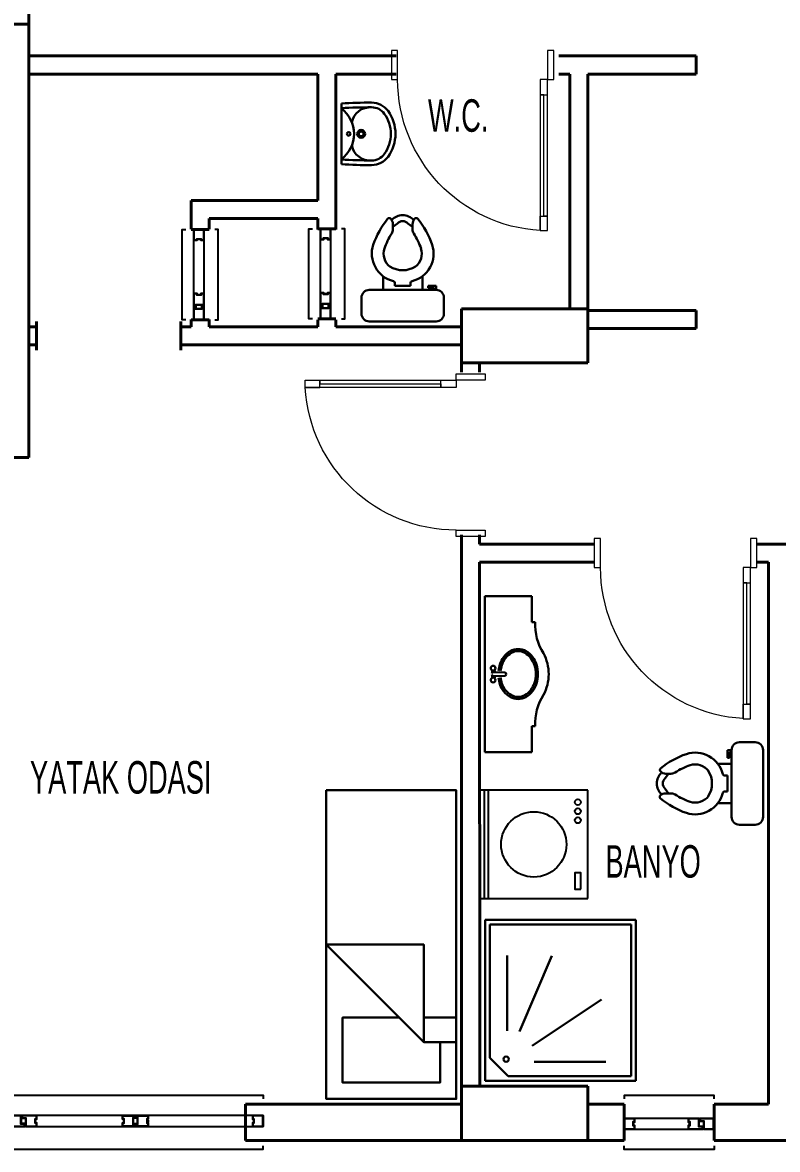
# Model space of a CAD drawing. Header units: millimetres. Extents: x 38 to 2313, y 33 to 1283.
# Drawn here: x 1317 to 1735, y 33 to 657 of the extents above; entities that cross this region are included whole.
import ezdxf

# ---------------------------------------------------------------- set-up
doc = ezdxf.new("R2010")
doc.units = ezdxf.units.MM
doc.layers.add('14_ISLAK_MEKAN_TEFRİŞ', color=134, linetype='Continuous')
for name, color, linetype, lineweight in [('duvar_40', 45, 'Continuous', 40), ('PENC_25', 74, 'Continuous', 25), ('TEF', 145, 'Continuous', 30), ('yazı', 253, 'Continuous', 20)]:
    doc.layers.add(name, color=color, linetype=linetype, lineweight=lineweight)
doc.styles.add('ARIAL', font='Arial')

# ---------------------------------------------------------------- blocks, each defined once
blk = doc.blocks.new('4')
at = {"layer": 'duvar_40', "linetype": 'ByBlock', "flags": 128}
for points in [[(1310.090855, 37.915077), (1310.090855, 57.915077)], [(1440.402422, 37.915077), (1440.402422, 57.915077)]]:
    blk.add_lwpolyline(points, dxfattribs=at)
at = {"layer": 'PENC_25'}
for p, q in [((1444.115632, 51.706595), (1324.629854, 51.706595)), ((1324.629854, 45.706592), (1444.115632, 45.706592))]:
    blk.add_line(p, q, dxfattribs=at)
at = {"layer": 'PENC_25', "flags": 128}
for points in [[(1310.090855, 60.915077), (1310.090855, 62.915077), (1450.090855, 62.915077), (1450.090855, 60.915077)], [(1310.090855, 34.915077), (1310.090855, 32.99811), (1450.090855, 32.99811), (1450.090855, 34.915077)]]:
    blk.add_lwpolyline(points, dxfattribs=at)
for points in [[(1310.090855, 51.706595), (1310.090855, 45.706592)], [(1310.090855, 45.706592), (1318.115638, 45.706592), (1318.115638, 47.206594), (1316.115637, 47.206594), (1316.115637, 51.706595), (1310.090855, 51.706595), (1310.090855, 48.706594)], [(1310.515635, 45.906592), (1317.915638, 45.906592), (1317.915638, 47.006594), (1315.915637, 47.006594), (1315.915637, 51.506595), (1310.515635, 51.506595), (1310.515635, 49.906594), (1310.515635, 47.506594)], [(1324.629854, 51.706595), (1316.415637, 51.706595), (1316.415637, 50.206594), (1318.415638, 50.206594), (1318.415638, 45.706592), (1324.629854, 45.706592), (1324.629854, 47.706594), (1323.929854, 47.706594), (1323.929854, 49.706594), (1324.629854, 49.706594)], [(1324.429854, 51.506595), (1316.615637, 51.506595), (1316.615637, 50.406594), (1318.615638, 50.406594), (1318.615638, 45.906592), (1324.429854, 45.906592), (1324.429854, 47.506594), (1323.729854, 47.506594), (1323.729854, 49.906594), (1324.429854, 49.906594)], [(1372.153497, 51.706595), (1380.1535, 51.706595), (1380.1535, 50.206594), (1378.153499, 50.206594), (1378.153499, 45.706592), (1372.153497, 45.706592), (1372.153497, 47.706594), (1372.853497, 47.706594), (1372.853497, 49.706594), (1372.153497, 49.706594)], [(1372.353497, 51.506595), (1379.9535, 51.506595), (1379.9535, 50.406594), (1377.953499, 50.406594), (1377.953499, 45.906592), (1372.353497, 45.906592), (1372.353497, 47.506594), (1373.053497, 47.506594), (1373.053497, 49.906594), (1372.353497, 49.906594)], [(1386.453503, 45.706592), (1378.453499, 45.706592), (1378.453499, 47.206594), (1380.4535, 47.206594), (1380.4535, 51.706595), (1386.453503, 51.706595), (1386.453503, 49.706594), (1385.753503, 49.706594), (1385.753503, 47.706594), (1386.453503, 47.706594)], [(1386.253503, 45.906592), (1378.653499, 45.906592), (1378.653499, 47.006594), (1380.6535, 47.006594), (1380.6535, 51.506595), (1386.253503, 51.506595), (1386.253503, 49.906594), (1385.553503, 49.906594), (1385.553503, 47.506594), (1386.253503, 47.506594)], [(1444.115632, 45.706592), (1450.090855, 45.706592), (1450.090855, 51.706595), (1444.115632, 51.706595), (1444.115632, 49.706594), (1444.815632, 49.706594), (1444.815632, 47.706594), (1444.115632, 47.706594)], [(1444.315632, 45.906592), (1449.915635, 45.906592), (1449.915635, 51.506595), (1444.315632, 51.506595), (1444.315632, 49.906594), (1445.015632, 49.906594), (1445.015632, 47.506594), (1444.315632, 47.506594)], [(1450.090855, 51.706595), (1450.090855, 45.706592), (1450.090855, 45.706592)], [(1386.653503, 49.206594), (1385.753503, 49.206594), (1385.753503, 48.206594), (1386.653503, 48.206594)]]:
    blk.add_lwpolyline(points, close=True, dxfattribs=at)
blk = doc.blocks.new('5')
at = {"layer": 'duvar_40', "linetype": 'ByBlock', "elevation": -0.000001, "flags": 128}
for points in [[(1650.104166, 57.915075), (1650.104166, 37.915075)], [(1700.104166, 57.915075), (1700.104166, 37.915075)]]:
    blk.add_lwpolyline(points, dxfattribs=at)
at = {"layer": 'PENC_25'}
for p, q in [((1685.551855, 50.123565, -102.690046), (1656.066078, 50.123565, -102.690046)), ((1656.066078, 44.123562, -102.690046), (1685.551855, 44.123562, -102.690046))]:
    blk.add_line(p, q, dxfattribs=at)
at = {"layer": 'PENC_25', "elevation": -102.690046, "flags": 128}
for points in [[(1700.090855, 60.91508), (1700.090855, 62.832047), (1650.090855, 62.832047), (1650.090855, 60.91508)], [(1700.090855, 34.91508), (1700.090855, 32.91508), (1650.090855, 32.91508), (1650.090855, 34.91508)]]:
    blk.add_lwpolyline(points, dxfattribs=at)
for points in [[(1650.090855, 44.123562), (1650.090855, 50.123565), (1650.090855, 50.123565)], [(1656.066078, 50.123565), (1650.090855, 50.123565), (1650.090855, 44.123562), (1656.066078, 44.123562), (1656.066078, 46.123564), (1655.366078, 46.123564), (1655.366078, 48.123564), (1656.066078, 48.123564)], [(1685.551855, 44.123562), (1693.766073, 44.123562), (1693.766073, 45.623564), (1691.766072, 45.623564), (1691.766072, 50.123565), (1685.551855, 50.123565), (1685.551855, 48.123564), (1686.251855, 48.123564), (1686.251855, 46.123564), (1685.551855, 46.123564)], [(1700.090855, 50.123565), (1692.066072, 50.123565), (1692.066072, 48.623564), (1694.066073, 48.623564), (1694.066073, 44.123562), (1700.090855, 44.123562), (1700.090855, 47.123564)], [(1700.090855, 44.123562), (1700.090855, 50.123565)], [(1655.866078, 49.923565), (1650.266074, 49.923565), (1650.266074, 44.323562), (1655.866078, 44.323562), (1655.866078, 45.923564), (1655.166078, 45.923564), (1655.166078, 48.323564), (1655.866078, 48.323564)], [(1685.751855, 44.323562), (1693.566073, 44.323562), (1693.566073, 45.423564), (1691.566072, 45.423564), (1691.566072, 49.923565), (1685.751855, 49.923565), (1685.751855, 48.323564), (1686.451855, 48.323564), (1686.451855, 45.923564), (1685.751855, 45.923564)], [(1699.666075, 49.923565), (1692.266072, 49.923565), (1692.266072, 48.823564), (1694.266073, 48.823564), (1694.266073, 44.323562), (1699.666075, 44.323562), (1699.666075, 45.923564), (1699.666075, 48.323564)]]:
    blk.add_lwpolyline(points, close=True, dxfattribs=at)
blk = doc.blocks.new('9')
at = {"layer": 'duvar_40', "linetype": 'ByBlock', "flags": 128}
for points in [[(870.061633, 542.431458), (860.061633, 542.431458)], [(870.061633, 492.431458), (860.061633, 492.431458)]]:
    blk.add_lwpolyline(points, dxfattribs=at)
at = {"layer": 'PENC_25'}
for p, q in [((861.270115, 536.456235), (861.270115, 506.970457)), ((867.270118, 506.970457), (867.270118, 536.456235))]:
    blk.add_line(p, q, dxfattribs=at)
at = {"layer": 'PENC_25', "flags": 128}
for points in [[(857.061633, 492.431458), (855.061633, 492.431458), (855.061633, 542.431458), (857.061633, 542.431458)], [(873.061633, 492.431458), (874.9786, 492.431458), (874.9786, 542.431458), (873.061633, 542.431458)]]:
    blk.add_lwpolyline(points, dxfattribs=at)
for points in [[(861.270115, 542.431458), (867.270118, 542.431458), (867.270118, 542.431458)], [(867.270118, 536.456235), (867.270118, 542.431458), (861.270115, 542.431458), (861.270115, 536.456235), (863.270117, 536.456235), (863.270117, 537.156235), (865.270117, 537.156235), (865.270117, 536.456235)], [(867.070118, 536.656235), (867.070118, 542.256238), (861.470115, 542.256238), (861.470115, 536.656235), (863.070117, 536.656235), (863.070117, 537.356235), (865.470117, 537.356235), (865.470117, 536.656235)], [(861.270115, 506.970457), (861.270115, 498.75624), (862.770117, 498.75624), (862.770117, 500.756241), (867.270118, 500.756241), (867.270118, 506.970457), (865.270117, 506.970457), (865.270117, 506.270457), (863.270117, 506.270457), (863.270117, 506.970457)], [(861.470115, 506.770457), (861.470115, 498.95624), (862.570117, 498.95624), (862.570117, 500.956241), (867.070118, 500.956241), (867.070118, 506.770457), (865.470117, 506.770457), (865.470117, 506.070457), (863.070117, 506.070457), (863.070117, 506.770457)], [(867.270118, 492.431458), (867.270118, 500.456241), (865.770117, 500.456241), (865.770117, 498.45624), (861.270115, 498.45624), (861.270115, 492.431458), (864.270117, 492.431458)], [(867.070118, 492.856238), (867.070118, 500.256241), (865.970117, 500.256241), (865.970117, 498.25624), (861.470115, 498.25624), (861.470115, 492.856238), (863.070117, 492.856238), (865.470117, 492.856238)], [(861.270115, 492.431458), (867.270118, 492.431458)]]:
    blk.add_lwpolyline(points, close=True, dxfattribs=at)
blk = doc.blocks.new('10')
at = {"layer": 'duvar_40', "linetype": 'ByBlock', "flags": 128}
for points in [[(940.247626, 542.885719), (930.247626, 542.885719)], [(940.247626, 492.885719), (930.247626, 492.885719)]]:
    blk.add_lwpolyline(points, dxfattribs=at)
at = {"layer": 'PENC_25'}
for p, q in [((931.456108, 536.910496), (931.456108, 507.424718)), ((937.456111, 507.424718), (937.456111, 536.910496))]:
    blk.add_line(p, q, dxfattribs=at)
at = {"layer": 'PENC_25', "flags": 128}
for points in [[(927.247626, 492.885719), (925.247626, 492.885719), (925.247626, 542.885719), (927.247626, 542.885719)], [(943.247626, 492.885719), (945.164593, 492.885719), (945.164593, 542.885719), (943.247626, 542.885719)]]:
    blk.add_lwpolyline(points, dxfattribs=at)
for points in [[(931.456108, 542.885719), (937.456111, 542.885719), (937.456111, 542.885719)], [(937.456111, 536.910496), (937.456111, 542.885719), (931.456108, 542.885719), (931.456108, 536.910496), (933.456109, 536.910496), (933.456109, 537.610496), (935.456109, 537.610496), (935.456109, 536.910496)], [(937.256111, 537.110496), (937.256111, 542.710499), (931.656108, 542.710499), (931.656108, 537.110496), (933.256109, 537.110496), (933.256109, 537.810496), (935.656109, 537.810496), (935.656109, 537.110496)], [(931.456108, 507.424718), (931.456108, 499.210501), (932.956109, 499.210501), (932.956109, 501.210502), (937.456111, 501.210502), (937.456111, 507.424718), (935.456109, 507.424718), (935.456109, 506.724718), (933.456109, 506.724718), (933.456109, 507.424718)], [(931.656108, 507.224718), (931.656108, 499.410501), (932.756109, 499.410501), (932.756109, 501.410502), (937.256111, 501.410502), (937.256111, 507.224718), (935.656109, 507.224718), (935.656109, 506.524718), (933.256109, 506.524718), (933.256109, 507.224718)], [(937.456111, 492.885719), (937.456111, 500.910502), (935.956109, 500.910502), (935.956109, 498.910501), (931.456108, 498.910501), (931.456108, 492.885719), (934.456109, 492.885719)], [(937.256111, 493.310499), (937.256111, 500.710502), (936.156109, 500.710502), (936.156109, 498.710501), (931.656108, 498.710501), (931.656108, 493.310499), (933.256109, 493.310499), (935.656109, 493.310499)], [(931.456108, 492.885719), (937.456111, 492.885719)]]:
    blk.add_lwpolyline(points, close=True, dxfattribs=at)
blk = doc.blocks.new('cc14')
at = {"layer": '14_ISLAK_MEKAN_TEFRİŞ'}
for p, q in [((1312.02566, -368.612928), (1252.02566, -368.612928)), ((1252.02566, -368.612928), (1252.02566, -428.612928)), ((1312.02566, -428.612928), (1312.02566, -368.612928)), ((1252.02566, -428.612928), (1312.02566, -428.612928))]:
    blk.add_line(p, q, dxfattribs=at)
at = {"layer": '14_ISLAK_MEKAN_TEFRİŞ', "flags": 128}
blk.add_lwpolyline([(1306.876657, -372.507007), (1297.776631, -372.507007), (1297.776631, -375.879618), (1306.876657, -375.879618)], close=True, dxfattribs=at)
for points in [[(1312.02566, -423.612928), (1252.02566, -423.612928)], [(1252.02566, -426.112928), (1312.02566, -426.112928)]]:
    blk.add_lwpolyline(points, dxfattribs=at)
at = {"layer": '14_ISLAK_MEKAN_TEFRİŞ'}
for centre, radius in [((1258.654965, -374.193312), 1.686306), ((1263.654965, -374.193312), 1.686306), ((1268.654965, -374.193312), 1.686306), ((1282.02566, -398.612928), 18.080866)]:
    blk.add_circle(centre, radius, dxfattribs=at)
blk = doc.blocks.new('kapı6')
at = {"layer": 'PENC_25', "lineweight": 20}
for p, q in [((409272.806571, -107949.590212), (409272.806571, -107933.590067)), ((409272.806571, -107933.590118), (409276.27915, -107933.590118)), ((409272.806571, -107949.590263), (409272.806571, -107933.590118)), ((409272.806571, -107933.590169), (409276.27915, -107933.590169)), ((409276.27915, -107933.590118), (409276.27915, -107949.590212)), ((409276.27915, -107933.590169), (409276.27915, -107949.590263)), ((409359.333993, -107949.590212), (409359.333993, -107933.590118)), ((409359.333993, -107933.590118), (409362.806571, -107933.590118)), ((409359.333993, -107949.590263), (409359.333993, -107933.590169)), ((409359.333993, -107933.590169), (409362.806571, -107933.590169)), ((409362.806571, -107933.590067), (409362.806571, -107949.590212)), ((409362.806571, -107933.590118), (409362.806571, -107949.590263)), ((409276.27915, -107949.590212), (409272.806571, -107949.590212)), ((409276.27915, -107949.590263), (409272.806571, -107949.590263)), ((409362.806571, -107949.590212), (409359.333993, -107949.590212)), ((409362.806571, -107949.590263), (409359.333993, -107949.590263)), ((409280.27915, -108033.313617), (409276.27915, -108033.313617)), ((409280.27915, -108033.313668), (409276.27915, -108033.313668))]:
    blk.add_line(p, q, dxfattribs=at)
at = {"layer": 'PENC_25', "lineweight": 20, "flags": 128}
for points in [[(409276.27915, -108033.313617), (409276.27915, -107949.590212), (409280.27915, -107949.590212), (409280.27915, -108033.313617), (409280.27915, -108025.241181), (409276.27915, -108025.241181), (409278.27915, -108025.241181), (409278.27915, -107958.152114), (409280.27915, -107958.152114), (409276.27915, -107958.152114)], [(409276.27915, -108033.313668), (409276.27915, -107949.590263), (409280.27915, -107949.590263), (409280.27915, -108033.313668), (409280.27915, -108025.241232), (409276.27915, -108025.241232), (409278.27915, -108025.241232), (409278.27915, -107958.152166), (409280.27915, -107958.152166), (409276.27915, -107958.152166)]]:
    blk.add_lwpolyline(points, dxfattribs=at)
at = {"layer": 'PENC_25', "lineweight": 20}
for centre in [(409275.531904, -107949.601513), (409275.531904, -107949.601565)]:
    blk.add_arc(centre, 83.80209, 273.247447, 0.007727, dxfattribs=at)
blk = doc.blocks.new('kapı9')
at = {"layer": 'PENC_25', "lineweight": 20}
for p, q in [((409160.348246, -108219.91308), (409160.348246, -108203.912936)), ((409160.348246, -108203.912987), (409163.820824, -108203.912987)), ((409163.820824, -108203.912987), (409163.820824, -108219.91308)), ((409246.875668, -108219.91308), (409246.875668, -108203.912987)), ((409246.875668, -108203.912987), (409250.348246, -108203.912987)), ((409250.348246, -108203.912936), (409250.348246, -108219.91308)), ((409163.820824, -108219.91308), (409160.348246, -108219.91308)), ((409250.348246, -108219.91308), (409246.875668, -108219.91308)), ((409167.820824, -108303.636486), (409163.820824, -108303.636486))]:
    blk.add_line(p, q, dxfattribs=at)
at = {"layer": 'PENC_25', "lineweight": 20, "flags": 128}
blk.add_lwpolyline([(409163.820824, -108303.636486), (409163.820824, -108219.91308), (409167.820824, -108219.91308), (409167.820824, -108303.636486), (409167.820824, -108295.56405), (409163.820824, -108295.56405), (409165.820824, -108295.56405), (409165.820824, -108228.474983), (409167.820824, -108228.474983), (409163.820824, -108228.474983)], dxfattribs=at)
at = {"layer": 'PENC_25', "lineweight": 20}
blk.add_arc((409163.073579, -108219.924382), 83.80209, 273.247447, 0.007727, dxfattribs=at)
blk = doc.blocks.new('kapı10')
at = {"layer": 'PENC_25', "lineweight": 20}
for p, q in [((409326.87715, -108112.661471), (409310.877006, -108112.661471)), ((409310.877057, -108112.661471), (409310.877057, -108116.134049)), ((409310.877057, -108116.134049), (409326.87715, -108116.134049)), ((409326.87715, -108116.134049), (409326.87715, -108112.661471)), ((409410.600556, -108120.134049), (409410.600556, -108116.134049)), ((409310.876955, -108202.661471), (409326.877099, -108202.661471)), ((409326.877099, -108199.188892), (409310.877006, -108199.188892)), ((409310.877006, -108199.188892), (409310.877006, -108202.661471)), ((409326.877099, -108202.661471), (409326.877099, -108199.188892))]:
    blk.add_line(p, q, dxfattribs=at)
at = {"layer": 'PENC_25', "lineweight": 20, "flags": 128}
blk.add_lwpolyline([(409410.600556, -108116.134049), (409326.87715, -108116.134049), (409326.87715, -108120.134049), (409410.600556, -108120.134049), (409402.52812, -108120.134049), (409402.52812, -108116.134049), (409402.52812, -108118.134049), (409335.439053, -108118.134049), (409335.439053, -108120.134049), (409335.439053, -108116.134049)], dxfattribs=at)
at = {"layer": 'PENC_25', "lineweight": 20}
blk.add_arc((409326.888401, -108115.386804), 83.80209, 269.992273, 356.752553, dxfattribs=at)
blk = doc.blocks.new('YAT80')
at = {"flags": 128}
blk.add_lwpolyline([(80, -190), (80, 0), (0, 0), (0, -190)], close=True, dxfattribs=at)
for points in [[(35, -50), (70, -50), (70, -10), (10, -10), (10, -35)], [(0, -35), (20, -35), (80, -95), (20, -95), (20, -35)], [(0, -50), (20, -50)]]:
    blk.add_lwpolyline(points, dxfattribs=at)
blk = doc.blocks.new('dskfg')
at = {"layer": 'TEF'}
for p, q in [((1215856.528473, -318229.918806), (1215773.095581, -318229.918806)), ((1215773.095581, -318229.918806), (1215773.095581, -318319.065619)), ((1215785.855479, -318232.470786), (1215775.64756, -318242.678704)), ((1215853.976494, -318232.470786), (1215785.855479, -318232.470786)), ((1215853.976494, -318232.470786), (1215853.976494, -318316.513639)), ((1215856.528473, -318229.918806), (1215856.528473, -318319.065619)), ((1215800.364342, -318240.469987), (1215839.967264, -318240.432428)), ((1215775.64756, -318242.678704), (1215775.64756, -318316.513639)), ((1215799.170199, -318249.316257), (1215837.604301, -318274.896069)), ((1215785.249544, -318257.640822), (1215785.249544, -318299.410344)), ((1215792.228825, -318257.33448), (1215810.121579, -318299.078176)), ((1215856.528473, -318319.065619), (1215773.095581, -318319.065619)), ((1215775.64756, -318316.513639), (1215853.976494, -318316.513639))]:
    blk.add_line(p, q, dxfattribs=at)
for start_param, end_param in [(3.9269908172, 7.0685834708), (0.7853981639, 3.9269908175)]:
    blk.add_ellipse((1215784.74697, -318241.896823), major_axis=(-1.015044, 1.015044), ratio=1, start_param=start_param, end_param=end_param, dxfattribs=at)
blk = doc.blocks.new('çkjngnşdglklşdf')
at = {"layer": 'TEF'}
for p, q in [((58786.602195, 10215.567112), (58786.602195, 10193.34489)), ((58786.602195, 10215.567112), (58826.602195, 10215.567112)), ((58826.602195, 10215.567112), (58826.602195, 10082.233779)), ((58783.581508, 10193.34489), (58786.602195, 10193.34489)), ((58783.581508, 10193.34489), (58786.602195, 10193.34489)), ((58809.266347, 10150.332367), (58819.836119, 10150.687359)), ((58809.266347, 10150.332367), (58819.836119, 10150.687359)), ((58809.266347, 10147.468523), (58819.836119, 10147.113532)), ((58809.266347, 10147.468523), (58819.836119, 10147.113532)), ((58818.271886, 10150.864855), (58818.271886, 10152.107326)), ((58818.271886, 10150.864855), (58818.271886, 10152.107326)), ((58818.271886, 10146.936036), (58818.271886, 10145.693565)), ((58818.271886, 10146.936036), (58818.271886, 10145.693565)), ((58820.479696, 10150.598611), (58820.479696, 10151.92983)), ((58820.479696, 10150.598611), (58820.479696, 10151.92983)), ((58820.479696, 10147.20228), (58820.479696, 10145.871061)), ((58820.479696, 10147.20228), (58820.479696, 10145.871061)), ((58786.602195, 10104.456001), (58783.581508, 10104.456001)), ((58786.602195, 10104.456001), (58783.581508, 10104.456001)), ((58786.602195, 10104.456001), (58786.602195, 10082.233779)), ((58786.602195, 10082.233779), (58826.602195, 10082.233779))]:
    blk.add_line(p, q, dxfattribs=at)
at = {"layer": 'TEF', "flags": 128}
for points in [[(58814.954942, 10151.809831, 0.04853), (58813.887345, 10156.964525, 0.085783), (58810.494739, 10163.604566, 0.10607), (58804.833408, 10168.52947, 0.126822), (58798.222205, 10170.233779, 0.126822), (58791.611001, 10168.52947, 0.10607), (58785.94967, 10163.604566, 0.085783), (58782.557064, 10156.964525, 0.075445), (58781.333316, 10148.900445, 0.075445), (58782.557064, 10140.836366, 0.085783), (58785.94967, 10134.196325, 0.10607), (58791.611001, 10129.271421, 0.126822), (58798.222205, 10127.567112, 0.126822), (58804.833408, 10129.271421, 0.105479), (58810.469612, 10134.162903, 0.091386), (58813.881148, 10140.31928, 0.05171), (58814.9877, 10145.81623, 0.05171)], [(58814.954942, 10151.809831, 0.04853), (58813.887345, 10156.964525, 0.085783), (58810.494739, 10163.604566, 0.10607), (58804.833408, 10168.52947, 0.126822), (58798.222205, 10170.233779, 0.126822), (58791.611001, 10168.52947, 0.10607), (58785.94967, 10163.604566, 0.085783), (58782.557064, 10156.964525, 0.075445), (58781.333316, 10148.900445, 0.075445), (58782.557064, 10140.836366, 0.085783), (58785.94967, 10134.196325, 0.10607), (58791.611001, 10129.271421, 0.126822), (58798.222205, 10127.567112, 0.126822), (58804.833408, 10129.271421, 0.105479), (58810.469612, 10134.162903, 0.091386), (58813.881148, 10140.31928, 0.05171), (58814.9877, 10145.81623, 0.05171)], [(58813.187377, 10151.619546, 0.04853), (58812.189605, 10156.437105, 0.085783), (58809.072517, 10162.537899, 0.10607), (58803.973935, 10166.973257, 0.126822), (58798.222205, 10168.456001, 0.126822), (58792.470474, 10166.973257, 0.10607), (58787.371892, 10162.537899, 0.085783), (58784.254804, 10156.437105, 0.075445), (58783.111094, 10148.900445, 0.075445), (58784.254804, 10141.363786, 0.085783), (58787.371892, 10135.262991, 0.10607), (58792.470474, 10130.827634, 0.126822), (58798.222205, 10129.34489, 0.126822), (58803.973935, 10130.827634, 0.10607), (58809.072517, 10135.262991, 0.091652), (58812.189605, 10140.866621, 0.051517), (58813.217993, 10145.985433, 0.046971)], [(58813.187377, 10151.619546, 0.04853), (58812.189605, 10156.437105, 0.085783), (58809.072517, 10162.537899, 0.10607), (58803.973935, 10166.973257, 0.126822), (58798.222205, 10168.456001, 0.126822), (58792.470474, 10166.973257, 0.10607), (58787.371892, 10162.537899, 0.085783), (58784.254804, 10156.437105, 0.075445), (58783.111094, 10148.900445, 0.075445), (58784.254804, 10141.363786, 0.085783), (58787.371892, 10135.262991, 0.10607), (58792.470474, 10130.827634, 0.126822), (58798.222205, 10129.34489, 0.126822), (58803.973935, 10130.827634, 0.10607), (58809.072517, 10135.262991, 0.091652), (58812.189605, 10140.866621, 0.051517), (58813.217993, 10145.985433, 0.046971)]]:
    blk.add_lwpolyline(points, format="xyb", dxfattribs=at)
at = {"layer": 'TEF'}
for centre in [(58819.621103, 10153.971032), (58819.621103, 10153.971032), (58819.621103, 10143.829859), (58819.621103, 10143.829859)]:
    blk.add_circle(centre, 2.041202, dxfattribs=at)
for centre, radius, start, end in [((58739.196745, 10190.821615), 44.45643, 327.106454, 3.253764), ((58739.196745, 10190.821615), 44.45643, 327.106454, 3.253764), ((58810.327136, 10148.783486), 38.245793, 152.102729, 179.824784), ((58810.327136, 10149.017404), 38.245793, 180.175216, 207.897271), ((58809.808095, 10149.006886), 1.431919, 112.230732, 182.424419), ((58809.808095, 10149.006886), 1.431919, 112.230732, 182.424419), ((58809.808095, 10148.794005), 1.431919, 177.575581, 247.769268), ((58809.808095, 10148.794005), 1.431919, 177.575581, 247.769268), ((58819.294371, 10149.361878), 1.431919, 357.575581, 67.769268), ((58819.294371, 10149.361878), 1.431919, 357.575581, 67.769268), ((58819.294371, 10148.439013), 1.431919, 292.230732, 2.424419), ((58819.294371, 10148.439013), 1.431919, 292.230732, 2.424419), ((58739.196745, 10106.979275), 44.45643, 356.746236, 32.893546)]:
    blk.add_arc(centre, radius, start, end, dxfattribs=at)
blk = doc.blocks.new('ö_nklnlşfdndfnşnklm')
at = {"layer": 'TEF'}
for p, q in [((55887.708381, 10361.082379), (55841.99727, 10361.082379)), ((55836.619492, 10355.704601), (55836.619492, 10344.949046)), ((55893.086159, 10344.949046), (55893.086159, 10355.704601)), ((55841.99727, 10339.571268), (55887.708381, 10339.571268)), ((55851.408381, 10330.160157), (55851.408381, 10339.571268)), ((55859.475048, 10336.882379), (55859.475048, 10334.8249)), ((55870.230603, 10336.882379), (55859.475048, 10336.882379)), ((55870.230603, 10334.8249), (55870.230603, 10336.882379)), ((55878.29727, 10330.160157), (55878.29727, 10339.571268)), ((55882.330603, 10336.882379), (55882.330603, 10338.226823)), ((55882.330603, 10338.226823), (55886.363937, 10338.226823)), ((55887.708381, 10336.882379), (55882.330603, 10336.882379)), ((55886.363937, 10338.226823), (55886.363937, 10339.571268)), ((55887.708381, 10339.571268), (55887.708381, 10336.882379)), ((55858.130603, 10298.077512), (55858.130603, 10294.591908)), ((55861.283094, 10294.045599), (55858.130603, 10296.382189)), ((55868.422557, 10294.045599), (55871.575048, 10296.382189)), ((55871.575048, 10298.077512), (55871.575048, 10294.692432))]:
    blk.add_line(p, q, dxfattribs=at)
for centre, radius, start, end in [((55841.99727, 10355.704601), 5.377778, 90, 180), ((55887.708381, 10355.704601), 5.377778, 0, 90), ((55841.99727, 10344.949046), 5.377778, 180, 270), ((55887.708381, 10344.949046), 5.377778, 270, 0), ((55863.105048, 10314.699046), 19.387056, 103.883364, 198.183653), ((55858.130603, 10334.8249), 1.344444, 283.883364, 0), ((55871.575048, 10334.8249), 1.344444, 180, 256.116636), ((55866.600603, 10314.699046), 19.387056, 341.816347, 76.116636), ((55864.852826, 10309.675938), 16.450886, 57.797266, 122.202734), ((55863.105048, 10314.699046), 11.320389, 127.108298, 198.183653), ((55866.600603, 10314.699046), 11.320389, 341.816347, 52.891702), ((55901.825048, 10328.815712), 52.526624, 199.440035, 212.062492), ((55827.880603, 10328.815712), 52.526624, 327.937508, 340.559965), ((55901.825048, 10328.815712), 60.593291, 199.440035, 218.734582), ((55827.880603, 10328.815712), 60.593291, 321.334991, 340.559965), ((55852.752826, 10298.077512), 5.377778, 0, 32.062492), ((55876.952826, 10298.077512), 5.377778, 147.937508, 180), ((55855.607813, 10291.742904), 1.344444, 218.734582, 315.060102), ((55852.752826, 10294.591908), 5.377778, 315.060102, 0), ((55864.852826, 10298.789786), 10.307407, 223.602819, 316.397181), ((55864.852826, 10297.445341), 4.929629, 223.602819, 316.397181), ((55876.952826, 10294.692432), 5.377778, 180, 225.837529), ((55874.142821, 10291.799051), 1.344444, 225.837529, 321.334991)]:
    blk.add_arc(centre, radius, start, end, dxfattribs=at)
blk = doc.blocks.new('LAV60')
for p in [(-29.2, 0), (29.2, 0)]:
    blk.add_line(p, (0, 0))
for centre, radius, start, end in [((1.524505, 21.219782), 33.623052, 219.131926, 267.401257), ((-1.524505, 21.219782), 33.623052, 272.598743, 320.868074), ((469.934198, -29.411768), 500, 176.627713, 179.95958), ((-7.572617, -27.695218), 18.04026, 100.951922, 184.147602), ((469.934198, -29.411768), 495.5, 176.597051, 179.95958), ((0, -7), 1.75, 90, 270), ((0, -7), 1.75, 270, 90), ((7.572617, -27.695218), 18.04026, 355.852398, 79.048078), ((-469.934198, -29.411768), 495.5, 0.04042, 3.402949), ((-469.934198, -29.411768), 500, 0.04042, 3.372287), ((0, -19), 3.75, 90, 270), ((0, -19), 2.3, 90, 270), ((0, -19), 3.75, 270, 90), ((0, -19), 2.3, 270, 90), ((-10.565682, -29.072795), 19.5, 179.95958, 234.056843), ((-10.565682, -29.072795), 15, 179.95958, 234.056843), ((10.565682, -29.072795), 15, 305.943157, 0.04042), ((10.565682, -29.072795), 19.5, 305.943157, 0.04042), ((0, -14.5), 33, 234.056843, 270), ((0, -14.5), 33, 270, 305.943157), ((0, -14.5), 37.5, 234.056843, 270), ((0, -14.5), 37.5, 270, 305.943157)]:
    blk.add_arc(centre, radius, start, end)

msp = doc.modelspace()

# ---------------------------------------------------------------- linework, layer by layer
at = {"layer": 'duvar_40', "linetype": 'ByBlock'}
for p, q in [((1320.262553, 656.236965), (1320.262553, 679.683754)), ((1320.262553, 656.236965), (1295.262577, 656.236965)), ((1320.262553, 416.236926), (1320.262553, 656.236965)), ((1320.262553, 638.559692), (1523.898176, 638.559692)), ((1320.275569, 638.559692), (1330.574085, 638.559692)), ((1613.898176, 638.559692), (1689.960654, 638.559692)), ((1689.960654, 638.559692), (1689.960654, 628.559692)), ((1480.463473, 628.559692), (1320.262553, 628.559692)), ((1330.574085, 628.559692), (1320.263386, 628.559692)), ((1480.463473, 558.544712), (1480.463473, 628.559692)), ((1490.463473, 542.37258), (1490.463473, 628.559692)), ((1490.463473, 628.559692), (1523.898176, 628.559692)), ((1613.898176, 628.559692), (1619.960654, 628.559692)), ((1619.960654, 498.559692), (1619.960654, 628.559692)), ((1689.960654, 628.559692), (1629.960654, 628.559692)), ((1629.960654, 628.559692), (1629.960654, 498.559692)), ((1410.277481, 542.598787), (1410.277481, 558.544712)), ((1410.277481, 558.544712), (1480.463473, 558.544712)), ((1480.463473, 548.544712), (1420.277481, 548.544712)), ((1420.277481, 548.544712), (1420.277481, 542.598787)), ((1480.463473, 542.37258), (1480.463473, 548.544712)), ((1629.960654, 498.559692), (1559.960654, 498.559692)), ((1559.960654, 498.559692), (1559.960654, 468.559692)), ((1629.960654, 468.559692), (1629.960654, 498.559692)), ((1689.960654, 497.559692), (1629.960654, 497.559692)), ((1689.960654, 487.559692), (1689.960654, 497.559692)), ((1320.262553, 488.559692), (1324.56593, 488.559692)), ((1324.56593, 491.559692), (1324.56593, 475.559692)), ((1404.56593, 491.559692), (1404.56593, 475.559692)), ((1404.56593, 488.559692), (1410.277481, 488.559692)), ((1410.277481, 488.559692), (1410.277481, 492.598787)), ((1420.277481, 492.598787), (1420.277481, 488.559692)), ((1420.277481, 488.559692), (1480.463473, 488.559692)), ((1480.463473, 488.559692), (1480.463473, 492.37258)), ((1490.463473, 488.559692), (1490.463473, 492.37258)), ((1490.463473, 488.559692), (1559.960654, 488.559692)), ((1629.960654, 487.559692), (1689.960654, 487.559692)), ((1324.56593, 478.559692), (1320.26296, 478.559692)), ((1560.104278, 478.559692), (1404.56593, 478.559692)), ((1559.960654, 468.559692), (1629.960654, 468.559692)), ((1559.962509, 463.385125), (1559.960654, 468.559692)), ((1569.962509, 463.385125), (1569.960653, 468.563277)), ((1030.262553, 416.236926), (1320.262553, 416.236926)), ((1560.104278, 67.915027), (1559.994772, 373.385137)), ((1569.996618, 368.236926), (1569.994773, 373.385137)), ((1633.729571, 368.236926), (1569.996618, 368.236926)), ((1746.101952, 368.236926), (1723.729571, 368.236926)), ((1570.104277, 67.918612), (1570.000203, 358.236926)), ((1633.729571, 358.236926), (1570.000203, 358.236926)), ((1730.104278, 358.236926), (1723.729571, 358.236926)), ((1730.104278, 358.236926), (1730.104278, 57.915066)), ((1630.104166, 67.915027), (1560.104166, 67.915027)), ((1560.104166, 67.915027), (1560.104166, 37.915027)), ((1630.104166, 37.915027), (1630.104166, 67.915027)), ((1440.402422, 57.915077), (1560.104166, 57.915077)), ((1630.104168, 57.915077), (1650.104166, 57.915075, -19.255671)), ((1700.104166, 57.91507, -67.394855), (1730.104278, 57.915066, -96.278473)), ((1440.402422, 37.915077), (1560.104166, 37.915077)), ((1560.104166, 37.915027), (1630.104166, 37.915027)), ((1630.104166, 37.915077), (1650.104166, 37.915075, -19.255673)), ((1700.104166, 37.91507, -67.394857), (1880.104278, 37.915051, -240.696025))]:
    msp.add_line(p, q, dxfattribs=at)

# ---------------------------------------------------------------- block references
for name, p in [('9', (550.215847, 0)), ('10', (550.215847, 0)), ('4', (0, 0)), ('5', (0, 0))]:
    msp.add_blockref(name, p)
at = {"rotation": 270}
msp.add_blockref('cc14', (1998.668199, 1483.918159), dxfattribs=at)
at = {"layer": 'PENC_25', "linetype": 'ByBlock', "xscale": -1}
for name in ['kapı6', 'kapı10', 'kapı9']:
    msp.add_blockref(name, (410883.967912, 108575.149861), dxfattribs=at)
at = {"layer": 'TEF', "xscale": 0.576, "yscale": 0.576, "zscale": 0.576, "rotation": 90}
msp.add_blockref('LAV60', (1493.463473, 595.413218), dxfattribs=at)
at = {"layer": 'TEF', "linetype": 'ByBlock'}
for name, p, xscale, yscale, zscale, rotation in [('ö_nklnlşfdndfnşnklm', (-43723.097095, 8884.036405), -0.81, 0.81, 0.81, 180), ('ö_nklnlşfdndfnşnklm', (-6665.372435, -45014.926574), -0.81, 0.81, 0.81, 270), ('YAT80', (1557.104166, 60.915077, -1352.257988), 0.9, 0.9, 0.9, 180)]:
    msp.add_blockref(name, p, dxfattribs=dict(at, xscale=xscale, yscale=yscale, zscale=zscale, rotation=rotation))
at = {"layer": 'TEF', "linetype": 'ByBlock', "xscale": -0.648, "yscale": 0.648, "zscale": 0.648}
msp.add_blockref('çkjngnşdglklşdf', (39692.645673, -6280.283086), dxfattribs=at)
at = {"layer": 'TEF', "xscale": -1, "rotation": 180}
msp.add_blockref('dskfg', (-1214199.992377, -318159.003779), dxfattribs=at)

# ---------------------------------------------------------------- texts
at = {"layer": 'yazı', "style": 'ARIAL', "width": 0.6}
for s, p in [('W.C.', (1541.437337, 596.570896)), ('YATAK ODASI', (1320.892889, 230.027773)), ('BANYO', (1639.79469, 183.452005))]:
    msp.add_text(s, height=18, dxfattribs=at).set_placement(p)

doc.saveas('drawing.dxf')
